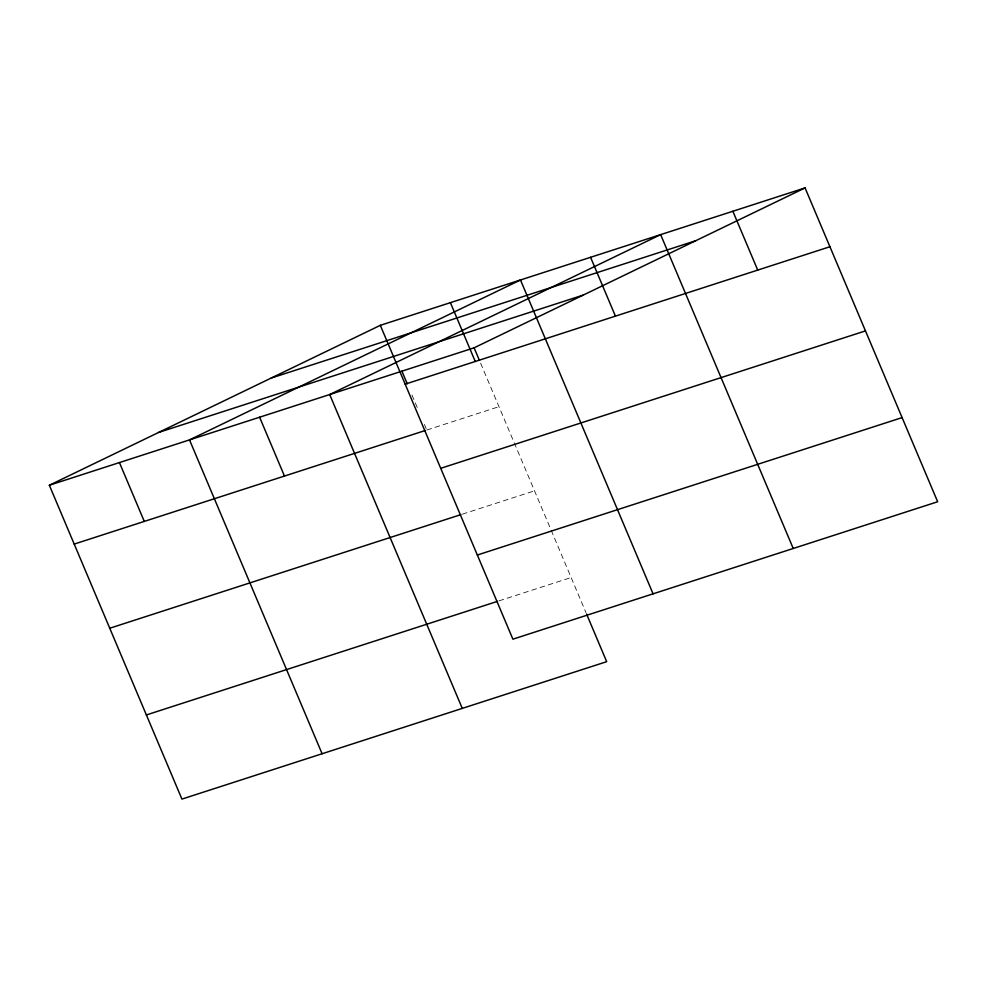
<?xml version="1.0" encoding="UTF-8"?>
<svg xmlns="http://www.w3.org/2000/svg" width="987" height="987" viewBox="0 0 987 987"><rect width="100%" height="100%" fill="white"/><g stroke="black" fill="none" stroke-linecap="round" stroke-linejoin="round"><path stroke-width="0.74" stroke-dasharray="4.93 3.7" d="M426.754 430.024L498.966 406.669M462.311 514.178L534.51 490.823M498.928 600.886L571.14 577.518M480.62 363.228L585.957 612.594M411.961 394.997L417.883 409.013M424.385 424.422L426.162 428.629"/><path stroke-width="1.48" d="M586.549 613.988L606.684 661.672L181.929 799.1L49.35 485.246L380.316 325.328L805.071 187.9L937.65 501.754L512.895 639.181L380.316 325.328M49.35 485.246L474.105 347.819L805.071 187.9M271.092 378.095L695.86 240.68M158.562 432.466L583.329 295.051M405.163 384.165L829.931 246.738M74.21 544.084L425.311 430.492M440.72 468.319L865.476 330.892M109.754 628.238L460.855 514.646M477.338 555.027L902.106 417.6M146.384 714.946L497.485 601.354M732.86 211.255L757.72 270.105M793.227 548.476L660.648 234.622L329.695 394.541L462.274 708.407M590.571 257.299L615.419 316.136M653.061 593.829L520.482 279.975L189.516 439.894L322.095 753.747M474.105 347.819L479.435 360.428M450.393 302.651L475.253 361.489M401.906 371.186L407.224 383.795M259.606 417.217L284.466 476.067M119.439 462.57L144.287 521.407"/></g></svg>
